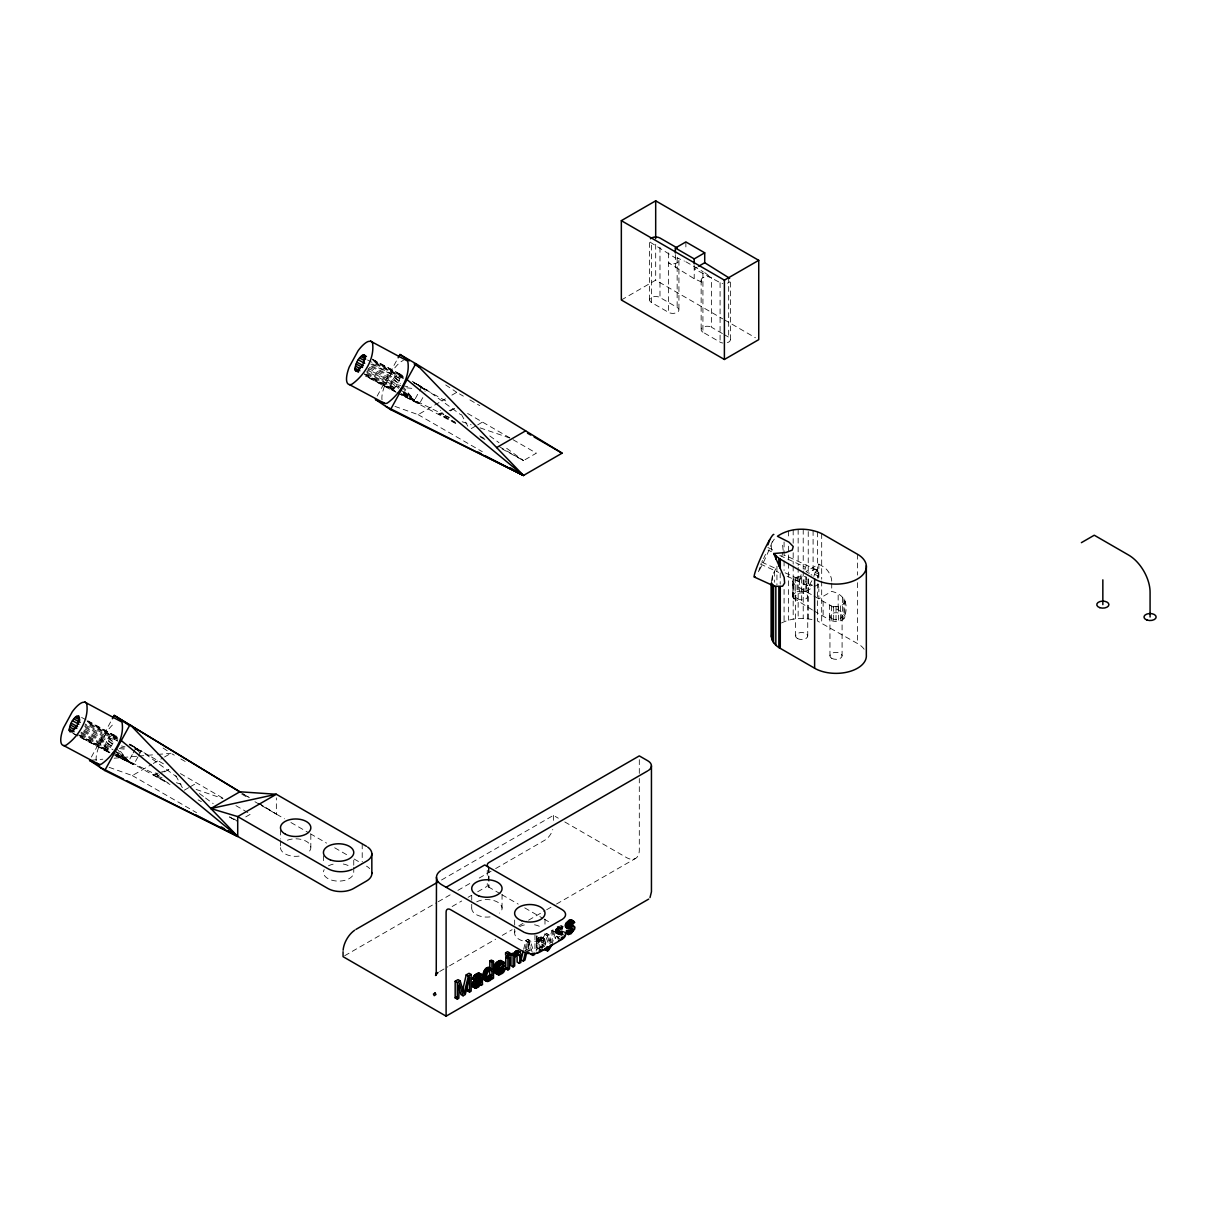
<?xml version="1.0" encoding="UTF-8"?>
<svg xmlns="http://www.w3.org/2000/svg" width="1217" height="1217" viewBox="0 0 1217 1217"><rect width="100%" height="100%" fill="white"/><g stroke="black" fill="none" stroke-linecap="round" stroke-linejoin="round"><path stroke-width="0.75" stroke-dasharray="5 3.75" d="M812.408 609.976L792.876 597.714L792.876 580.113L795.233 577.756L801.668 576.219L801.668 603.784M792.876 597.714L792.876 580.113M793.788 598.977L793.788 578.851M795.233 600.057L795.233 577.756M792.556 596.345L793.788 593.713L797.12 591.797L797.12 576.919M797.12 591.797L799.31 591.264L799.31 576.402M806.217 591.797L804.026 591.264L804.026 576.402L806.217 576.919L806.217 591.797L812.408 595.113M792.556 581.483L795.233 585.194L805.958 591.386L805.958 576.554M808.103 592.633L808.103 577.756M818.843 577.39L818.843 564.125L805.958 571.564L810.248 574.044M813.838 576.432L815.998 569.632M108.785 752.425L104.845 750.265C104.251 744.378 107.948 736.498 113.713 734.596L116.893 736.498M113.713 734.596L114.337 735.114C114.93 741.001 111.234 748.881 105.453 750.798L79.744 737.076M396.21 392.3L390.611 389.318C390.018 383.446 393.715 375.551 399.495 373.649L402.66 375.551M372.174 359.061L400.104 374.167C400.697 380.054 397.001 387.934 391.22 389.851L365.511 376.129M783.155 550.221L782.196 541.976M771.365 581.62L772.521 575.413L776.02 568.339M543.208 942.688C545.307 936.558 537.792 935.204 536.545 941.137L538.705 942.384C540.591 935.249 548.122 939.205 545.11 945.305L542.965 944.073L543.208 942.688L545.353 943.92M555.865 933.074L560.763 932.557L562.908 933.804L558.922 934.55L555.454 932.45L555.895 929.195L558.862 926.228L561.98 925.985L562.528 926.882L561.007 928.328L563.152 929.56M558.01 934.321L558.481 929.727L563.319 926.822L561.174 925.589M537.077 948.195L537.655 948.53C541.671 948.317 543.33 940.741 540.089 938.839L536.545 942.84L536.545 947.556L539.8 949.777M540.591 946.628L542.736 947.876L543.619 941.502L538.69 937.988M817.991 578.318L818.63 572.309L816.957 569.936L784.585 555.15M560.763 932.557L560.794 935.188L562.939 936.421M536.149 951.131L536.438 949.138L537.001 949.732M561.204 930.686L563.349 931.933C550.829 934.291 568.4 926.563 559.607 927.278C552.761 932.009 561.098 930.564 564.323 932.131M526.718 952.242L531.144 949.686L529.06 942.597L526.915 941.349L524.923 949.458M529.06 942.597L527.067 950.69M845.13 601.304C843.366 607.496 834.39 607.496 829.583 605.016L829.583 619.894C834.01 622.13 839.973 622.07 843.898 618.799C848.797 605.929 846.195 594.885 831.728 591.386L818.843 598.825L818.843 588.906M551.94 945.046L555.56 930.883L553.416 929.636L551.803 930.579L549.186 941.441L546.737 933.5L545.049 934.473L548.487 943.784M555.56 930.883L553.948 931.811L551.529 942.567L549.186 941.441M523.66 949.275L525.759 940.513L527.919 939.265L530.064 940.513L534.689 954.447M525.805 950.523L527.904 941.76L530.064 940.513M562.513 934.215L562.163 930.883M549.795 943.799L553.416 929.636M781.831 556.108L783.079 551.986M541.413 947.602L542.965 944.073M758.465 571.731L761.431 563.288M804.863 569.875L806.339 565.084L804.041 568.552M539.222 949.443L539.222 942.81L541.276 940.391L542.995 940.391M801.136 574.728L798.793 581.574L802.049 576.204M765.508 554.359L763.561 558.618M811.891 580.692L808.818 586.001M762.025 561.6L762.603 560.535M91.381 757.035L112.36 718.745M132.288 754.586L128.637 761.249L170.015 784.509M133.201 752.912L135.954 747.923L129.595 744.104M137.871 757.035L133.703 764.641L115.432 755.681M138.708 755.514L141.202 750.95L129.58 744.485L164.614 764.474M377.164 396.088L397.214 359.471M422.801 397.609L419.469 403.694L397.868 393.106M554.967 937.729L556.519 936.208L558.664 937.44L557.127 938.976L554.967 937.729L555.56 938.626M560.048 936.086L558.116 937.227L556.519 936.208M394.947 406.387L418.116 414.647L445.483 398.841M451.918 395.114L456.755 392.33L463.342 396.133M621.339 299.99L655.689 280.153L722.746 318.869M697.204 267.071L694.207 268.805L720.084 282.633A6.07 3.499 0 0 0 722.807 283.546M450.305 410.92L456.755 407.208M471.238 428.582L476.075 425.798M477.688 424.87L482.51 422.071M109.165 767.334L132.334 775.579L151.669 764.428M153.266 763.5L162.926 757.917M164.538 756.989L170.989 753.277L174.274 755.179M115.798 754.829L158.104 775.579L162.926 772.795M164.538 771.867L170.989 768.14M188.696 787.673L183.858 790.457L175.674 775.427M190.308 786.745L196.743 783.018M245.758 816.896L250.58 814.112L235.885 805.624M805.958 591.386L812.408 587.674M814.021 586.746L818.843 583.962M441.528 879.997L553.431 815.39L558.299 818.189M344.7 955.725L436.568 902.679M438.211 901.736L451.34 894.16M457.896 890.372L472.668 881.853M479.224 878.066L493.996 869.531M495.638 868.588L544.851 840.171A12.14 7.013 -60 0 0 552.777 829.477M452.146 906.513L461.715 900.991M468.104 897.294L471.298 895.453M477.688 891.772L487.256 886.235L487.256 879.146M439.687 971.501L447.917 966.754M449.56 965.796L495.638 939.189M502.225 935.386L512.098 929.697M518.685 925.894L526.915 921.132M528.558 920.189L545.018 910.681M546.661 909.738L554.891 904.992M556.534 904.033L635.533 858.426M545.049 934.473L547.194 935.721L548.882 934.732L550.647 940.269M524.573 951.009L528.999 948.454L531.144 949.686M525.531 951.983L529.38 949.762L531.525 951.009M781.497 622.982C791.172 618.099 802.611 617.521 813.093 619.772M557.538 938.87L558.938 938.246M787.08 576.219L807.86 585.712L812.408 585.255L810.066 584.19M442.303 412.7L438.865 413.795L456.847 423.546M449.195 410.525L457.805 407.817M158.256 773.099L153.099 774.727L171.08 784.493M159.975 772.552L168.585 769.844M91.458 760.199L102.821 759.21M114.185 758.221L136.897 756.244M138.799 756.076L155.837 754.586M157.723 754.434L170.989 753.277M799.31 591.264L804.026 591.264M559.607 927.278L562.36 928.541M399.48 387.036L395.814 386.641L366.895 371.2M406.813 387.827L414.145 388.619M119.205 748.577L126.538 749.368M137.536 750.554L141.202 750.95L176.435 776.72M400.834 385.439L397.107 384.785L368.173 369.344M402.705 385.759L410.175 387.067M120.666 747.36L124.408 748.014M137.475 750.296L141.202 750.95L134.555 747.557M423.394 389.105L426.969 390.018L460.68 414.662M121.472 745.945L125.062 746.858M135.817 749.596L141.202 750.95L134.448 748.09M816.957 569.936L815.633 569.526A9.112 5.264 -60 0 0 809.183 573.237M423.516 388.832L426.969 390.018L413.689 382.61M136 749.185L141.202 750.95M449.621 417.461L438.865 413.795L455.052 422.071M462.171 421.751L471.146 424.809M480.107 427.882L510.592 438.287M162.059 777.8L153.099 774.727L166.044 781.36M176.404 782.698L181.789 784.539M196.135 789.437L223.03 798.626M370.789 363.989L401.61 379.385M418.359 385.713L448.784 402.599M85.023 724.936L109.134 737.791L117.517 740.955M420.215 387.143L426.969 390.018L418.648 385.759M117.562 740.925L85.251 724.039M864.146 649.239A30.364 17.525 0 0 0 858.837 644.28L817.611 621.096L817.611 585.012M722.426 333.564L711.504 327.251L711.504 277.674A6.07 3.499 0 0 0 702.924 277.674A6.07 3.499 0 0 0 702.924 282.633L694.207 278.708L668.574 262.811A6.07 3.499 0 0 0 677.154 262.811A6.07 3.499 0 0 0 677.154 257.852L684.426 261.107M403.025 378.441L367.291 359.882M418.313 385.424L421.721 386.976L425.22 391.342M767.851 547.513L774.544 550.571M816.166 570.058L817.991 570.879M815.907 571.062L818.63 572.309M768.094 550.145L771.441 551.681M779.808 555.5L804.909 566.955M815.405 572.538L818.843 574.105M814.705 574.363L818.63 576.158M761.751 562.117L776.811 568.993M785.178 572.827L800.238 579.703M809.381 585.347L810.735 585.97M760.306 564.003L778.713 572.401M117.243 739.373L86.346 723.4M129.154 744.819L135.954 747.923L140.609 753.749M395.708 391.859L364.902 375.597M397.411 392.711L455.797 423.562M109.941 752.806L79.135 736.544M111.629 753.642L133.703 764.641L114.489 750.783M390.322 388.284L395.145 390.687L364.613 374.547M401.564 393.897L443.87 414.647L440.371 410.266M78.846 735.494L109.378 751.634M395.342 391.463L364.811 375.247M401.777 394.719L419.469 403.694L403.207 391.965M109.576 752.395L79.029 736.194M116.011 755.666L133.703 764.641L116.528 753.962M403.679 378.122L373.026 361.829M117.912 739.054L87.259 722.776M402.325 376.783L373.376 361.373M413.643 382.731L421.721 386.976L414.404 400.302L419.469 403.694L401.656 394.278M116.558 737.73L85.996 721.468M104.556 749.216L109.408 751.787M115.889 755.225L133.703 764.641L115.661 754.707M372.782 359.593L403.192 376.007M372.889 359.943L403.223 376.327M373.071 360.643L403.679 377.027L400.393 375.216M372.63 363.959L399.952 378.548M371.93 366.013L399.237 380.586M371.109 366.697L393.608 378.715L400.119 385.454M369.344 367.275L398.278 382.716M368.188 368.249L392.285 381.119L399.206 387.112M367.367 370.044L391.478 382.899L398.644 388.345M366.667 372.083L397.077 389.044M367.184 373.589L394.491 388.162M366.256 374.212L395.175 389.729M364.309 373.817L393.243 389.257M81.585 717.437L86.407 720.008M88.004 720.86L117.425 736.939M87.107 720.89L117.456 737.274M87.305 721.575L117.897 737.974L114.626 736.163M84.551 726.093L113.47 741.533M85.342 727.644L107.841 739.647L114.337 746.401M85.19 729.089L112.496 743.663M84.019 730.063L106.518 742.066L112.04 746.858M84.019 731.143L111.34 745.732M83.212 731.843L105.712 743.846L112.877 749.292M81.113 732.147L112.998 749.718M80.9 733.03L111.31 749.991M81.402 734.52L108.724 749.109M80.489 735.159L111.006 751.558M78.542 734.749L107.461 750.189M72.701 733.106L77.523 735.677M73.324 733.638L78.131 736.209M479.726 435.96L484.64 438.622M480.548 437.116L485.507 439.824M502.012 448.86L523.477 460.604L536.362 453.165L466.415 412.776M198.082 799.858L201.383 801.668M229.45 817.033L237.711 821.536L231.58 817.063M413.521 382.457L421.721 386.976L412.198 381.256M403.192 394.141L414.404 400.302L401.793 385.135M401.443 393.76L419.469 403.694L403.861 393.989M129.382 744.302L135.954 747.923L129.778 744.256M112.618 752.425L128.637 761.249L118.308 748.835M414.008 382.534L421.721 386.976L413.993 382.397M129.778 744.378L135.954 747.923M685.871 261.761L703.137 271.741M649.619 299.99L649.619 240.494A6.07 3.499 0 0 0 651.399 242.974L675.359 257.928M724.389 319.812L755.453 337.763M651.399 302.47A6.07 3.499 0 0 1 651.399 297.511A6.07 3.499 0 0 1 659.979 297.511L677.154 307.429A6.07 3.499 0 0 1 677.154 312.373A6.07 3.499 0 0 1 668.574 312.373L651.399 302.47L651.399 242.974M723.993 334.462L728.679 337.17A6.07 3.499 0 0 1 727.416 342.677M702.924 272.714L702.924 332.211L720.084 342.129A6.07 3.499 0 0 0 722.807 343.027M818.843 564.125L823.133 566.605A12.14 7.013 60 0 1 831.683 580.479L831.728 581.467M814.006 596.041L842.453 612.455L845.13 616.182M469.929 399.937L479.802 405.641M813.93 610.858L829.583 619.894M445.483 415.575L448.708 417.431M499.32 446.654L523.477 460.604L505.101 447.156M418.116 414.647L482.312 451.705M564.794 821.947L626.42 857.529A18.209 10.512 60 0 0 639.305 850.09L639.305 778.5M560.139 925.665L562.284 926.898M558.862 926.228L561.007 927.46M488.276 886.828L500.385 893.826M502.012 894.754L518.229 904.125M524.725 907.867L542.554 918.166M544.182 919.109L550.662 922.851M557.158 926.593L562.026 929.408A12.14 7.013 0 0 1 562.817 929.91M557.432 927.248L559.577 928.495M557.949 928.236L560.094 929.484M556.321 928.48L559.424 930.244M559.668 930.99L561.813 932.222M555.895 929.195L559.075 930.959M558.862 931.233L561.007 932.465M555.576 929.925L558.968 931.659M560.124 932.557L563.258 934.154M557.903 931.446L560.048 932.694M556.93 931.111L559.44 932.678M561.235 933.667L563.38 934.915M555.393 930.67L557.538 931.903M559.059 932.785L561.204 934.017M555.332 931.401L557.477 932.648M558.253 933.043L560.398 934.291M555.454 932.45L557.614 933.698M551.803 930.579L553.948 931.811M556.778 933.302L558.922 934.55M556.884 936.907L559.577 938.49M546.737 933.5L548.882 934.732M541.763 937.09L543.908 938.337M541.093 936.923L544.471 938.779M542.752 938.155L544.897 939.402M540.318 937.044L542.463 938.277M543.056 938.992L545.201 940.224M539.466 937.425L541.611 938.672M543.223 940.011L545.383 941.258M541.215 939.6L543.36 940.847M543.284 941.243L545.444 942.475M539.131 939.144L543.619 941.502M537.944 938.763L540.089 940.011M538.37 939.722L540.515 940.969M541.671 942.186L543.816 943.434M537.169 939.874L539.314 941.106M537.686 940.543L539.831 941.775M537.077 941.578L539.222 942.81M541.504 944.118L543.649 945.35M542.554 945.396L544.699 946.628M536.545 942.84L538.705 944.088M540.987 945.837L543.147 947.069M540.135 947.313L542.28 948.545M525.759 940.513L527.904 941.76M539.009 948.286L541.154 949.519M526.626 941.532L528.771 942.764M536.545 947.556L540.439 949.792M180.861 758.982L187.448 762.785M241.772 794.138L248.359 797.941M254.946 801.744L259.875 804.604M261.533 805.548L284.443 818.782M290.924 822.525L308.753 832.808M310.365 833.751L326.567 843.107M334.675 847.777L347.636 855.262M354.117 859.004L362.21 863.674M180.39 773.571L224.826 799.234M229.648 816.896L236.098 820.608M132.334 775.579L196.545 812.652M243.917 794.366L248.77 797.333M258.506 803.25L276.35 814.112L276.35 797.88M239.855 791.78L249.379 797.607M258.886 803.433L276.35 814.112M403.375 393.137L414.404 400.302L401.412 386.808M117.608 754.084L128.637 761.249L115.645 747.755M445.711 384.968L456.755 392.33M163.093 748.014L169.406 752.228M489.782 435.945L498.97 442.669M199.405 793.53L204 796.892M205.536 798.017L213.203 803.616M704.719 272.638L711.504 277.674M560.216 927.293L561.007 928.328M400.074 389.425L414.404 400.302L400.576 388.314M114.307 750.372L128.637 761.249L117.577 751.665M394.901 376.859L400.636 383.751M109.134 737.791L113.713 743.313M155.776 772.673L158.104 775.579M461.441 414.495L467.815 426.178M547.194 935.721L550.069 943.464M527.919 939.265L532.544 953.215M528.999 948.454L526.915 941.349M857.483 554.207L857.483 575.093M857.483 582.684L857.483 643.443M844.811 599.935L844.811 617.536M843.898 598.673L843.898 618.799M842.453 597.593L842.453 619.894M842.088 616.182L842.088 655.841M840.567 605.853L840.567 620.731M838.376 606.385L838.376 621.248M838.163 595.113L838.163 609.976M836.018 606.568L836.018 621.431M833.66 606.385L833.66 621.248M831.728 583.126L831.728 591.386M831.47 605.853L831.47 620.731M829.948 616.182L829.948 655.841M823.133 601.304L823.133 616.182M821.688 533.594L821.688 579.17M821.688 581.057L821.688 622.83M817.611 531.859L817.611 577.421M813.093 530.536L813.093 574.196M808.24 531.555L808.24 571.427M808.24 579.018L808.24 618.89M807.738 596.345L807.738 636.004M803.22 529.258L803.22 569.13M803.22 571.032L803.22 618.51M798.154 529.365L798.154 565.433M798.154 567.335L798.154 618.601M795.599 596.345L795.599 636.004M793.18 529.943L793.18 543.238M793.18 552.731L793.18 564.125M793.18 566.011L793.18 619.179M788.449 530.992L788.449 538.583M788.449 546.19L788.449 561.372M788.449 563.273L788.449 620.229M784.083 541.976L784.083 559.059M784.083 560.961L784.083 570.454M784.083 589.439L784.083 621.72M780.203 572.842L780.203 584.114M776.933 566.194L776.933 584.829M774.347 571.229L774.347 582.289M772.521 575.413L772.521 580.981M730.459 339.649L730.459 280.153A6.07 3.499 0 0 1 727.416 283.196M728.679 277.674L728.679 337.17M720.084 282.633L720.084 342.129M701.144 280.153L701.144 329.731M694.207 265.489L694.207 278.708M685.871 241.94L685.871 250.2M678.934 260.332L678.934 309.894M677.154 257.852L677.154 307.429M675.359 254.612L675.359 267.831M668.574 252.893L668.574 312.373M659.979 247.31L659.979 297.511M655.689 244.267L655.689 280.153M639.305 759.667L639.305 776.613M553.431 815.39L553.431 823.65M544.988 919.17L544.988 924.57M538.705 942.384L538.705 935.234L537.123 936.147L537.123 949.29M536.545 935.782L536.545 941.137M534.963 934.899L534.963 949.929M514.669 920.052L514.669 927.263M514.669 929.058L514.669 932.663M502.043 894.373L502.043 908.795M489.036 867.432L489.036 887.269M488.641 867.189L488.641 887.041M487.256 870.277L487.256 877.381M471.724 895.256L471.724 902.466M471.724 904.277L471.724 907.882M362.21 843.853L362.21 861.879M353.751 860.206L353.751 865.606M353.751 867.417L353.751 872.817A15.182 8.762 0 0 1 335.831 880.971A15.182 8.762 0 0 1 324.163 869.653M323.448 855.673L323.448 862.883M310.822 834.497L310.822 847.108M280.503 830.009L280.503 839.015M280.503 840.825L280.503 848.036M96.234 760.747A24.294 8.093 -61.9 0 1 98.805 746.873L107.689 730.55A24.294 8.093 -61.9 0 1 114.611 723.141M366.5 866.154A18.209 10.512 0 0 1 369.694 868.634M287.395 840.217A15.182 8.762 0 0 1 307.201 841.875A15.182 8.762 0 0 1 306.943 853.436M299.093 856.114A15.182 8.762 0 0 1 280.823 845.754M328.438 865.85A15.182 8.762 0 0 1 334.173 863.979M343.3 864.024A15.182 8.762 0 0 1 349.887 866.489M476.729 901.827A15.182 8.762 0 0 1 496.749 901.675A15.182 8.762 0 0 1 499.624 913.115M490.04 916.903A15.182 8.762 0 0 1 472.455 905.631M544.988 933.591A15.182 8.762 0 0 1 527.052 941.745A15.182 8.762 0 0 1 515.384 930.412M519.674 926.609A15.182 8.762 0 0 1 525.394 924.737M534.522 924.798A15.182 8.762 0 0 1 541.109 927.263M382.016 399.8A24.294 8.093 -61.9 0 1 384.572 385.926L393.456 369.603A24.294 8.093 -61.9 0 1 403.451 360.384M702.924 332.211A6.07 3.499 0 0 1 702.924 327.251A6.07 3.499 0 0 1 711.504 327.251M807.86 585.712A9.112 5.264 -60 0 1 806.186 579.49M772.034 550.571A30.364 17.525 0 0 1 774.347 539.131M772.278 541.641A23.412 2.206 -65.5 0 1 759.21 570.454M811.1 574.576A12.14 7.013 60 0 1 811.937 575.2M817.824 583.643A12.14 7.013 60 0 1 818.798 587.917M797.378 638.484A6.07 3.499 0 0 0 807.54 636.917A6.07 3.499 0 0 0 800.101 632.627A6.07 3.499 0 0 0 797.378 638.484M831.728 658.321A6.07 3.499 0 0 0 841.875 656.739A6.07 3.499 0 0 0 834.451 652.449A6.07 3.499 0 0 0 831.728 658.321M797.378 598.825A6.07 3.499 0 0 0 807.54 597.258A6.07 3.499 0 0 0 800.101 592.953A6.07 3.499 0 0 0 797.378 598.825M831.728 618.662A6.07 3.499 0 0 0 841.875 617.08A6.07 3.499 0 0 0 834.451 612.79A6.07 3.499 0 0 0 831.728 618.662"/><path stroke-width="1.5" d="M771.517 582.73L771.517 633.981C770.376 640.188 775.107 645.649 780.28 648.357L815.998 669.015A30.364 17.525 0 0 0 849.238 671.617A30.364 17.525 0 0 0 866.337 654.944L866.337 565.707M69.202 730.352C69.795 724.784 72.64 717.437 78.36 715.718L78.983 716.25C79.577 722.122 75.88 730.002 70.099 731.919L69.202 730.352L72.412 732.071M354.968 369.405C355.562 363.837 358.422 356.49 364.142 354.771L364.75 355.303C365.359 361.19 361.647 369.07 355.881 370.972L354.968 369.405L358.178 371.124M483.043 976.019C482.708 972.626 485.659 965.598 489.797 968.063L489.797 960.989L491.379 960.076L493.524 961.308L493.524 978.209L491.987 979.107L491.987 977.418C490.923 983.488 482.206 981.8 483.043 976.019L485.187 977.266L486.77 981.389M485.187 977.266C484.853 973.859 487.804 966.83 491.942 969.295L491.942 962.221L489.797 960.989M494.315 969.553C492.611 953.9 516.54 963.879 498.012 970.132L498.514 972.581L499.791 973.25L504.933 968.747C504.705 975.441 493.965 977.023 494.315 969.553L496.46 970.801L498.194 974.787M496.46 970.801C496.293 966.998 499.411 960.365 503.944 962.175M570.164 932.754L566.407 930.488L569.465 932.77C575.306 931.568 573.192 925.954 567.898 928.601L567.624 925.452L569.48 922.775L573.222 921.117L574.576 922.41L573.04 923.855L570.575 921.938L573.04 923.855M481.065 985.405L480.837 983.716L478.464 987.063L475.528 988.295L472.911 986.865L472.211 984.964L473.033 981.982L475.497 979.274L477.642 980.522L480.761 978.346L480.198 976.019L477.794 977.023L476.243 979.974L472.592 979.061C473.352 974.771 478.92 970.74 482.084 975.182L482.495 984.583L481.065 985.405L478.92 984.173L478.692 982.469L477.216 984.903M475.528 988.295L474.569 984.675L477.642 980.522M566.787 931.188L569.936 930.381L571.123 927.962L573.268 929.195M467.389 982.682L467.389 990.821L469.534 992.068L471.162 991.125L471.162 974.513L469.017 973.281L466.202 974.908L462.582 990.577M471.162 974.513L468.347 976.14L464.057 993.468L460.163 980.872L458.018 979.624L455.173 981.267L455.173 997.879L457.318 999.111L458.839 998.229L459.144 983.047L463.099 995.78L465.274 994.532L469.579 977.023L469.534 992.068M523.249 951.025L521.135 959.787L523.295 961.034L524.953 960.076L526.398 953.961L528.954 952.485M523.295 961.034L525.394 952.272M550.647 945.016L548.973 948.682L547.194 949.716L545.049 948.484L545.14 949.929L548.243 950.705L551.94 945.046M574.013 921.512L571.062 919.869L568.75 920.508L565.281 924.95L567.426 926.198M498.909 973.007L496.764 971.774L499.685 970.938L501.313 967.789L504.933 968.747M474.736 980.309C475.132 977.586 479.513 972.353 482.084 975.182M767.912 544.836L769.692 539.77M488.489 979.655L486.344 978.422L489.797 974.528L489.28 969.173L491.942 971.075L491.942 975.775L488.489 979.655C485.096 977.936 486.785 970.192 490.831 970.055L491.425 970.405M564.658 935.447L563.851 937.014M477.064 986.5L474.904 985.253L478.616 980.963L480.761 982.195C477.049 991.216 473.23 981.8 480.761 979.609L478.616 978.377M489.264 977.373L489.827 976.186L489.827 977.859M650.015 897.583L651.445 891.802L651.445 765.812M512.494 955.36L515.978 951.009L518.077 950.781L518.746 952.698M520.222 952.013L517.195 952.926L514.639 956.608L514.639 954.508L512.494 953.276L510.957 954.158L510.957 965.659L513.118 966.907L514.685 965.994L514.685 958.114C518.564 949.625 521.089 956.288 519.279 963.347L520.891 962.404L520.891 953.93L520.222 952.013L517.666 950.583M112.36 718.745L114.185 715.413L239.855 791.78L276.35 794.275L366.5 846.332M121.213 740.514L237.711 836.414L104.768 770.513L130.067 724.632L237.711 836.414L237.711 816.592L276.35 794.275L210.86 808.529L237.711 816.592L327.86 868.634A18.209 10.512 0 0 0 352.306 869.334M398.126 357.798L399.952 354.482L415.834 363.685L562.117 453.165L523.477 475.467L390.535 409.581L375.338 399.419L382.062 402.873M390.535 409.581L415.834 363.685L523.477 475.467L385.683 406.311M548.228 949.245L546.083 948.013L547.452 946.643L549.597 947.891M567.168 923.292L567.837 922.532M500.157 971.987L501.298 970.74M487.804 979.213L488.58 978.392M564.871 932.024L567.016 933.256L568.552 931.735L569.465 932.77M497.525 963.301L498.651 962.388M542.934 949.64L539.146 950.979M570.895 922.608L572.431 921.163L574.576 922.41M561.128 938.109L562.193 937.333M561.083 939.478L562.65 938.368M648.691 899.104L446.107 1016.165L343.057 956.668L343.057 951.724M476.532 978.559L478.616 977.114L478.479 975.334L480.624 976.566M438.029 972.444L435.549 975.349L436.538 972.718L436.249 973.904L436.477 877.351M621.339 220.657L655.689 200.835L758.739 260.332L758.739 339.649L724.389 359.471L621.339 299.99L621.339 220.657L724.389 280.153L758.739 260.332M675.359 252.969L675.359 248.009L685.871 241.94L704.719 252.817L704.719 262.735L728.679 277.674A6.07 3.499 0 0 1 729.637 278.404M675.359 248.009L694.207 258.886L704.719 252.817M698.71 266.204L704.719 262.735M496.627 447.582L525.622 430.848M210.86 808.529L239.855 791.78M353.63 868.634L366.5 861.21A18.209 10.512 0 0 0 367.701 847.093M441.801 869.912L639.305 755.894L647.885 760.853A12.14 7.013 0 0 1 648.691 770.255M355.942 929.408L438.226 881.899M446.107 887.269L484.746 864.952L562.026 909.571A12.14 7.013 0 0 1 562.817 918.987M647.885 770.772L489.036 862.473A6.07 3.499 0 0 0 488.276 866.9M1081.381 542.66L1094.266 535.221L1128.615 555.058A30.364 17.525 60 0 1 1150.08 592.238L1150.08 617.019M562.026 919.489L540.561 931.887A12.14 7.013 0 0 1 524.268 932.344M505.603 952.805L507.55 951.679L509.695 952.911L509.695 955.147L507.748 956.273L507.748 954.052L505.603 952.805L505.603 955.041L509.512 957.475L509.512 968.975L507.915 969.903L505.77 968.671L505.77 957.155L507.367 956.227M491.942 962.221L493.524 961.308M455.173 981.267L457.318 982.515L460.163 980.872M507.748 954.052L509.695 952.911M505.77 957.155L507.915 958.388L509.512 957.475M510.957 954.158L513.118 955.391L514.639 954.508M498.605 966.009L501.298 964.442L503.442 965.689L498.042 968.808L500.796 963.621L502.545 963.423L503.442 965.689M455.173 997.879L456.694 996.997M467.389 990.821L469.017 989.893M505.77 968.671L507.367 967.743M534.689 954.447L532.909 955.467L530.764 954.234M537.123 953.048L538.294 952.363M562.026 939.326L540.561 951.709A12.14 7.013 0 0 1 524.268 952.181M545.14 949.929L546.098 949.458M495.38 973.128L498.757 972.976M773.693 553.537L778.85 558.329L815.998 579.779A30.364 17.525 0 0 0 857.483 578.988A30.364 17.525 0 0 0 858.837 555.043L821.688 533.594C807.829 527.28 790.183 527.463 777.435 536.271L788.935 542.113L793.256 546.539L792.267 550.069L785.999 552.472L773.693 553.537L784.159 577.36L784.646 583.004L782.561 586.229L774.651 586.32L754.312 577.025M472.911 986.865L475.284 986.546M574.211 926.411L569.936 926.974L567.791 925.741L572.066 925.179L574.667 927.035L574.759 928.936L570.971 933.774L568.445 934.534L567.016 933.256M472.592 979.061L474.098 978.727M567.502 927.978L565.357 926.746L568.141 927.339M370.607 341.171L368.097 341.521A24.294 8.093 -61.9 0 0 358.102 350.724L349.218 367.047A24.294 8.093 -61.9 0 0 351.911 384.237C364.552 375.323 375.247 358.011 372.402 342.296L370.607 341.171L407.756 361.16C410.601 376.874 399.906 394.202 387.265 403.101A24.294 8.093 -61.9 0 1 382.959 402.325M84.84 702.103L82.33 702.468A24.294 8.093 -61.9 0 0 72.335 711.671L63.451 727.994A24.294 8.093 -61.9 0 0 66.144 745.184C78.786 736.27 89.465 718.943 86.635 703.228L84.84 702.103L121.989 722.107C124.819 737.821 114.124 755.133 101.498 764.048A24.294 8.093 -61.9 0 1 97.193 763.272M567.426 933.165L565.449 932.907L568.445 934.534M558.557 940.239L559.683 940.117M569.936 926.974C567.046 926.472 570.803 921.467 572.72 923.171M104.768 770.513L89.571 760.366L93.131 761.629M99.916 767.258L123.434 779.063M126.796 780.751L237.711 836.414L195.618 814.812M478.022 452.131L481.384 453.865M484.762 455.599L523.477 475.467L406.98 379.567M89.571 760.366L99.672 765.539M363.244 354.801L366.454 356.52M362.134 355.379L365.343 357.083M360.871 356.459L365.693 359.03M359.547 357.981L364.37 360.551M358.254 359.836L364.689 363.274M356.931 362.255L363.366 365.678M356.125 364.035L362.544 367.458M355.41 366.089L360.232 368.66M355.014 368.203L359.836 370.789M355.258 370.455L358.467 372.174M349.401 384.587L384.755 403.466M76.352 716.311L79.577 718.03M75.089 717.406L79.911 719.977M73.781 718.928L80.2 722.35M72.488 720.783L78.922 724.206M71.164 723.202L77.584 726.625M70.358 724.982L76.777 728.405M69.643 727.021L74.465 729.607M69.247 729.15L74.07 731.721M63.634 745.534L98.988 764.398M677.154 247.933L659.979 238.015A6.07 3.499 0 0 0 650.426 238.745M527.539 433.206L530.84 435.108M534.126 437.009L562.117 453.165M510.303 467.86L523.477 475.467M571.062 919.869L573.222 921.117M570.028 919.946L572.173 921.193M568.75 920.508L570.895 921.756M570.104 921.588L572.249 922.821M567.32 921.543L569.48 922.775M571.092 924.981L574.667 927.035M566.224 922.775L568.369 924.007M569.556 925.285L571.701 926.517M565.783 923.49L567.928 924.737M568.75 925.513L570.895 926.761M565.464 924.22L567.624 925.452M571.016 928.723L573.161 929.955M565.22 925.696L567.365 926.928M570.682 929.469L572.827 930.716M566.666 927.597L568.811 928.83M565.753 927.369L567.898 928.601M569.936 930.381L572.081 931.613M568.871 931.157L571.016 932.389M523.386 931.887L441.801 884.789A18.209 10.512 0 0 1 440.6 870.687M546.829 947.434L548.973 948.682M523.386 951.709L450.396 909.571A6.07 3.499 60 0 0 446.107 912.05L446.107 1016.165M517.179 950.568L519.324 951.8M515.978 951.009L518.123 952.242M515.05 951.694L517.195 952.926M519.172 954.569L517.027 953.322L517.134 962.099L519.279 963.347M517.134 954.295L519.279 955.528M514.152 952.652L516.297 953.885M513.3 953.869L515.445 955.117M500.415 960.411L504.401 962.753M499.578 960.563L501.723 961.795M498.635 961.004L500.78 962.236M503.153 964.229L501.008 962.997L501.298 964.442M497.783 961.582L499.944 962.814M497.023 962.297L499.168 963.529M496.323 963.149L498.468 964.396M495.699 964.153L497.844 965.385M501.313 967.789L503.473 969.036M495.091 965.431L497.236 966.663M500.948 969.021L503.093 970.268M494.665 966.754L496.81 967.987M500.4 970.071L502.545 971.318M499.685 970.938L501.83 972.17M494.406 968.123L496.551 969.371M498.787 971.592L500.932 972.839M497.647 972.003L499.791 973.25M488.534 967.317L491.942 969.295M494.376 970.755L496.521 971.987M487.758 967.393L489.903 968.641M497.738 973.463L499.883 974.711M494.574 971.744L496.734 972.991M486.891 967.774L489.036 969.021M489.797 969.843L491.942 971.075M494.908 972.535L498.97 974.893M486.146 968.291L488.291 969.538M485.461 968.945L487.606 970.177M484.838 969.721L486.983 970.968M484.29 970.634L486.435 971.881M489.797 974.528L491.942 975.775M483.742 971.866L485.887 973.098M489.28 975.775L491.425 977.008M483.347 973.174L485.492 974.406M488.686 976.779L490.831 978.012M483.119 974.558L485.264 975.791M488.047 977.555L490.192 978.787M478.753 973.022L481.795 974.695M487.332 978.103L489.477 979.335M478.129 973.083L480.274 974.315M483.103 977.221L485.248 978.468M476.547 973.752L478.692 974.984M221.235 826.906L224.536 828.807M227.822 830.709L327.86 888.471A18.209 10.512 0 0 0 353.63 888.471L366.5 881.032A18.209 10.512 0 0 0 371.748 872.559M483.286 978.24L485.431 979.472M486.07 980.217L488.215 981.465M483.59 979.061L485.75 980.309M478.616 976.506L480.761 977.738M487.439 981.571L484.031 979.7M475.117 974.756L477.262 976.004M478.616 977.114L480.761 978.346M473.991 975.988L476.136 977.221M473.139 977.418L475.284 978.666M466.202 974.908L468.347 976.14M477.992 982.317L480.137 983.564M474.052 980.598L476.197 981.83M477.292 983.442L479.437 984.675M473.033 981.982L475.178 983.214M476.516 984.31L478.661 985.557M475.68 984.933L477.825 986.181M472.424 983.427L474.569 984.675M472.211 984.964L474.356 986.196M472.394 986.135L474.539 987.383M473.93 987.063L476.075 988.31M463.099 995.78L460.954 994.548L458.292 986.196M240.662 792.389L114.185 715.413L128.378 724.891M501.161 960.532L502.575 962.297M399.952 354.482L409.414 360.78M414.145 363.944L418.891 367.093M772.034 639.807L772.034 584.099L774.651 586.32M571.868 920.28L572.431 921.163M547.194 949.716L547.285 951.162M1102.845 579.84L1102.845 604.636M814.614 578.957L814.614 668.194M780.28 559.12L780.28 568.293M780.28 586.548L780.28 648.357M778.85 558.329L778.85 565.981M778.85 586.685L778.85 647.566M775.837 555.971L775.837 559.333M775.837 586.411L775.837 645.208M773.54 585.56L773.54 642.606M771.35 583.78L771.35 636.902M724.389 280.153L724.389 359.471M694.207 258.886L694.207 263.846M655.689 200.835L655.689 238.608M513.118 955.391L513.118 966.907M507.915 958.388L507.915 969.903M480.761 979.609L480.761 982.195M457.318 982.515L457.318 999.111M371.839 853.771L371.839 873.593M343.118 950.218A18.209 10.512 -60 0 1 354.679 930.214M565.342 932.998A12.14 7.013 0 0 1 562.817 938.809M755.118 576.645A23.412 2.206 -65.5 0 1 760.99 557.219A23.412 2.206 -65.5 0 1 773.845 534.476M436.173 974.163L435.671 975.486L436.158 974.224M435.047 992.95L433.435 994.076L434.256 995.658L435.96 994.472L435.047 992.95M285.508 834.253A15.182 8.762 0 0 0 310.518 829.553A15.182 8.762 0 0 0 290.969 819.406A15.182 8.762 0 0 0 285.508 834.253M330.324 859.871A15.182 8.762 0 0 0 353.751 852.98A15.182 8.762 0 0 0 331.709 844.72A15.182 8.762 0 0 0 330.324 859.871M478.616 895.849A15.182 8.762 0 0 0 502.043 888.973A15.182 8.762 0 0 0 480 880.697A15.182 8.762 0 0 0 478.616 895.849M521.545 920.645A15.182 8.762 0 0 0 544.988 913.754A15.182 8.762 0 0 0 522.93 905.478A15.182 8.762 0 0 0 521.545 920.645M1099.818 607.663A6.07 3.499 0 0 0 1108.915 604.636A6.07 3.499 0 0 0 1099.818 601.594A6.07 3.499 0 0 0 1099.818 607.663M1147.038 620.062A6.07 3.499 0 0 0 1156.15 617.019A6.07 3.499 0 0 0 1147.038 613.992A6.07 3.499 0 0 0 1147.038 620.062"/></g></svg>
